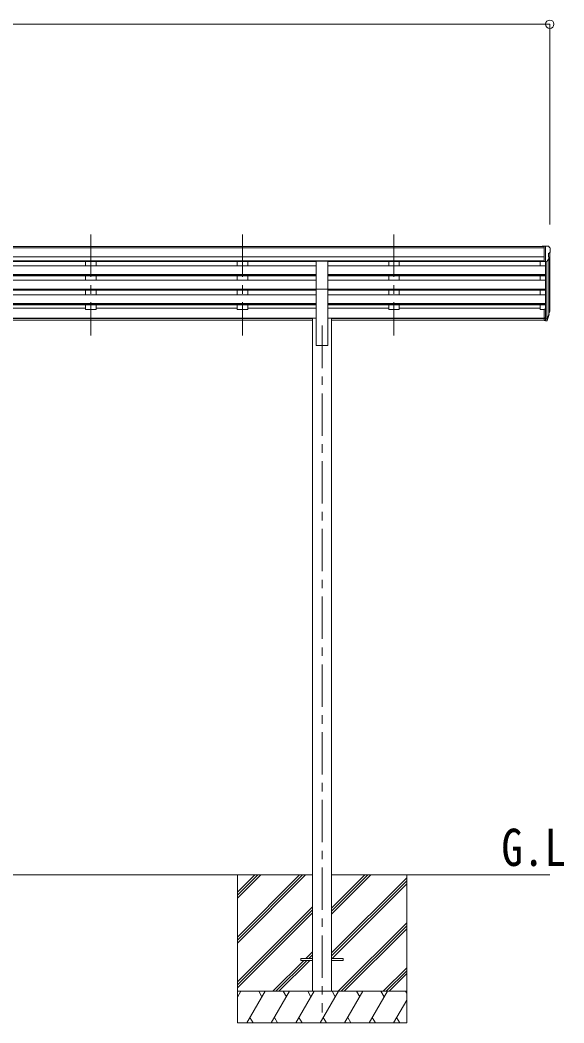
# Model space of a CAD drawing. Units: millimetres at full size, sheet at 1:40; details may follow other scales. Extents: x -11243 to 11243, y -7760 to 7760.
# Drawn here: x 4673 to 7242, y -4797 to -60 of the extents above; entities that cross this region are included whole.
import ezdxf
from ezdxf.enums import TextEntityAlignment as Align

# ---------------------------------------------------------------- set-up
doc = ezdxf.new("R2010")
doc.units = ezdxf.units.MM
doc.header["$LTSCALE"] = 40
doc.header["$PDMODE"] = 32
doc.header["$PDSIZE"] = 40
doc.linetypes.add('CHAIN1', pattern=[8, 5, -1, 1, -1])
for name, color, linetype, lineweight in [('0-0_0', 7, 'Continuous', 9), ('0-1_本体', 5, 'CHAIN1', 9), ('0-3_ELV2', 4, 'Continuous', 9), ('0-6_OTH_LINE', 6, 'Continuous', 9)]:
    doc.layers.add(name, color=color, linetype=linetype, lineweight=lineweight)
doc.layers.add('0-7_SHAPE', color=7, linetype='Continuous')
doc.styles.add('ＭＳ ゴシック', font='')
doc.styles.get('ＭＳ ゴシック').set_extended_font_data('MS Gothic')

msp = doc.modelspace()

# ---------------------------------------------------------------- linework, layer by layer
at = {"layer": '0-0_0'}
for p, q in [((3244.57, -4096.94), (6054.17, -4096.94)), ((5699.37, -4096.94), (5699.37, -4796.94)), ((5699.37, -4391.12), (5993.55, -4096.94)), ((5699.37, -4405.26), (6007.69, -4096.94)), ((5699.37, -4419.4), (6021.83, -4096.94)), ((5699.37, -4207.27), (5809.7, -4096.94)), ((5699.37, -4193.13), (5795.56, -4096.94)), ((5699.37, -4178.99), (5781.41, -4096.94)), ((6144.57, -4096.94), (7175.37, -4096.94)), ((6144.57, -4282.57), (6330.2, -4096.94)), ((6144.57, -4268.43), (6316.06, -4096.94)), ((6144.57, -4254.29), (6301.91, -4096.94)), ((6144.57, -4466.42), (6499.37, -4111.62)), ((6499.37, -4096.94), (6499.37, -4796.94)), ((6144.57, -4480.56), (6499.37, -4125.76)), ((6146.83, -4492.44), (6499.37, -4139.9)), ((5699.37, -4603.25), (6054.17, -4248.45)), ((5699.37, -4617.39), (6054.17, -4262.59)), ((5699.37, -4631.53), (6054.17, -4276.74)), ((6176.18, -4646.94), (6499.37, -4323.75)), ((6190.32, -4646.94), (6499.37, -4337.89)), ((6204.46, -4646.94), (6499.37, -4352.04)), ((6022.31, -4492.44), (6054.17, -4460.58)), ((6036.45, -4492.44), (6054.17, -4474.73)), ((6050.59, -4492.44), (6054.17, -4488.87)), ((5867.81, -4646.94), (6013.31, -4501.44)), ((5881.95, -4646.94), (6027.45, -4501.44)), ((5896.09, -4646.94), (6041.59, -4501.44)), ((6388.31, -4646.94), (6499.37, -4535.88)), ((6402.45, -4646.94), (6499.37, -4550.03)), ((6416.59, -4646.94), (6499.37, -4564.17)), ((6499.37, -4646.94), (5699.37, -4646.94)), ((5699.37, -4674.44), (5715.25, -4646.94)), ((5744.11, -4796.94), (5830.72, -4646.94)), ((5815.72, -4672.92), (5800.72, -4646.94)), ((5859.58, -4796.94), (5946.19, -4646.94)), ((5931.19, -4672.92), (5916.18, -4646.94)), ((5975.05, -4796.94), (6061.66, -4646.94)), ((6046.66, -4672.92), (6031.65, -4646.94)), ((6090.52, -4796.94), (6177.13, -4646.94)), ((6162.13, -4672.92), (6147.13, -4646.94)), ((6205.99, -4796.94), (6292.6, -4646.94)), ((6277.6, -4672.92), (6262.6, -4646.94)), ((6321.46, -4796.94), (6408.07, -4646.94)), ((6378.07, -4646.94), (6393.07, -4672.92)), ((6436.93, -4796.94), (6499.37, -4688.8)), ((6493.54, -4646.94), (6499.37, -4657.04)), ((5759.11, -4770.96), (5774.11, -4796.94)), ((5874.58, -4770.96), (5889.58, -4796.94)), ((5990.05, -4770.96), (6005.05, -4796.94)), ((6105.52, -4770.96), (6120.52, -4796.94)), ((6220.99, -4770.96), (6235.99, -4796.94)), ((6336.46, -4770.96), (6351.46, -4796.94)), ((6451.93, -4770.96), (6466.93, -4796.94)), ((5699.37, -4796.94), (6499.37, -4796.94))]:
    msp.add_line(p, q, dxfattribs=at)
at = {"layer": '0-1_本体'}
for p, q in [((5007.37, -1072.54), (5007.37, -1550.06)), ((5007.37, -1072.54), (5007.37, -1550.06)), ((5723.37, -1072.54), (5723.37, -1550.06)), ((5723.37, -1072.54), (5723.37, -1550.06)), ((6439.37, -1072.54), (6439.37, -1550.06)), ((6439.37, -1072.54), (6439.37, -1550.06)), ((6099.37, -1503.37), (6099.37, -4746.94))]:
    msp.add_line(p, q, dxfattribs=at)
at = {"layer": '0-3_ELV2'}
for p, q in [((7148.87, -1129.89), (2149.87, -1129.89)), ((7148.87, -1135.1), (2149.87, -1135.1)), ((7148.87, -1128.28), (7138.87, -1128.37)), ((7138.87, -1129.89), (7138.87, -1128.37)), ((7148.87, -1200.27), (7148.87, -1128.28)), ((7167.37, -1128.28), (7148.87, -1128.28)), ((7155.37, -1201.27), (7155.37, -1128.28)), ((7167.37, -1128.28), (7169.7, -1128.43)), ((7170.46, -1128.85), (7174.52, -1134.66)), ((7148.87, -1178.64), (2149.87, -1178.64)), ((7162.99, -1199.46), (7171.99, -1183.86)), ((7169.37, -1162.8), (7169.37, -1179.07)), ((7174.83, -1159.47), (7169.52, -1162.54)), ((7175.37, -1158.86), (7175.37, -1425.3)), ((7177.37, -1137.65), (7177.37, -1138.28)), ((7148.87, -1196.49), (2149.87, -1196.49)), ((6071.87, -1199.73), (3226.87, -1199.73)), ((6071.87, -1220.19), (3226.87, -1220.19)), ((4982.37, -1199.73), (4982.37, -1220.19)), ((5032.37, -1199.73), (5032.37, -1220.19)), ((5698.37, -1199.73), (5698.37, -1220.19)), ((5748.37, -1199.73), (5748.37, -1220.19)), ((6071.87, -1330.71), (6071.87, -1198.91)), ((6071.87, -1198.91), (6126.87, -1198.91)), ((6126.87, -1330.71), (6126.87, -1198.91)), ((7148.87, -1199.83), (6126.87, -1199.83)), ((6126.87, -1220.19), (7155.37, -1220.19)), ((6414.37, -1199.73), (6414.37, -1220.19)), ((6464.37, -1199.73), (6464.37, -1220.19)), ((7130.37, -1199.73), (7130.37, -1220.19)), ((7148.87, -1200.27), (7155.37, -1200.27)), ((7155.37, -1201.27), (7160.58, -1200.95)), ((7155.37, -1201.27), (7155.37, -1425.66)), ((7161.37, -1200.79), (7161.38, -1470.44)), ((7170.4, -1186.63), (7170.4, -1452.01)), ((6071.87, -1262.07), (3226.87, -1262.07)), ((6071.87, -1263.56), (3226.87, -1263.56)), ((6071.87, -1267.88), (3226.87, -1267.88)), ((4982.37, -1267.88), (4982.37, -1288.68)), ((5032.37, -1267.88), (5032.37, -1288.68)), ((5698.37, -1267.88), (5698.37, -1288.68)), ((5748.37, -1267.88), (5748.37, -1288.68)), ((6126.87, -1262.07), (7155.37, -1262.07)), ((6126.87, -1263.56), (7155.37, -1263.56)), ((6126.87, -1267.88), (7155.37, -1267.88)), ((6414.37, -1267.88), (6414.37, -1288.68)), ((6464.37, -1267.88), (6464.37, -1288.68)), ((7130.37, -1267.88), (7130.37, -1288.68)), ((6071.87, -1288.68), (3226.87, -1288.68)), ((6126.87, -1288.68), (7155.37, -1288.68)), ((6071.87, -1330.56), (3226.87, -1330.56)), ((6071.87, -1332.05), (3226.87, -1332.05)), ((6071.87, -1336.37), (3226.87, -1336.37)), ((6071.87, -1357.17), (3226.87, -1357.17)), ((4982.37, -1336.37), (4982.37, -1357.17)), ((5032.37, -1336.37), (5032.37, -1357.17)), ((5698.37, -1336.37), (5698.37, -1357.17)), ((5748.37, -1336.37), (5748.37, -1357.17)), ((6071.87, -1330.71), (6071.87, -1596.94)), ((6071.87, -1330.71), (6126.87, -1330.71)), ((6126.87, -1330.56), (7155.37, -1330.56)), ((6126.87, -1330.71), (6126.87, -1596.94)), ((6126.87, -1332.05), (7155.37, -1332.05)), ((6126.87, -1336.37), (7155.37, -1336.37)), ((6126.87, -1357.17), (7155.37, -1357.17)), ((6414.37, -1336.37), (6414.37, -1357.17)), ((6464.37, -1336.37), (6464.37, -1357.17)), ((7130.37, -1357.17), (7130.37, -1336.37)), ((6071.87, -1399.05), (3226.87, -1399.05)), ((6071.87, -1400.55), (3226.87, -1400.55)), ((6071.87, -1404.86), (3226.87, -1404.86)), ((4982.37, -1404.86), (4982.37, -1426.3)), ((5032.37, -1404.86), (5032.37, -1426.3)), ((5698.37, -1404.86), (5698.37, -1426.3)), ((5748.37, -1404.86), (5748.37, -1426.3)), ((6126.87, -1399.05), (7155.37, -1399.05)), ((6126.87, -1400.55), (7155.37, -1400.55)), ((6126.87, -1404.86), (7155.37, -1404.86)), ((6414.37, -1404.86), (6414.37, -1426.3)), ((6464.37, -1404.86), (6464.37, -1426.3)), ((7130.37, -1404.86), (7130.37, -1426.3)), ((6054.17, -1468.37), (3244.57, -1468.37)), ((4982.37, -1421.35), (4316.37, -1421.35)), ((5032.37, -1426.3), (4982.37, -1426.3)), ((5698.37, -1421.35), (5032.37, -1421.35)), ((5748.37, -1426.3), (5698.37, -1426.3)), ((6071.87, -1421.35), (5748.37, -1421.35)), ((6054.17, -1467.94), (6054.17, -4646.94)), ((6054.17, -1467.94), (6071.87, -1467.94)), ((6126.87, -1421.35), (6414.37, -1421.35)), ((6144.57, -1467.94), (6126.87, -1467.94)), ((6144.57, -1467.94), (6144.57, -4646.94)), ((6144.57, -1468.37), (7148.87, -1468.37)), ((6464.37, -1426.3), (6414.37, -1426.3)), ((7130.37, -1421.35), (6464.37, -1421.35)), ((7130.37, -1426.3), (7148.87, -1426.3)), ((7148.87, -1425.66), (7148.87, -1479.7)), ((7148.87, -1425.66), (7155.37, -1425.66)), ((7148.87, -1465.8), (7155.37, -1465.8)), ((7155.37, -1425.66), (7155.37, -1480.44)), ((7161.8, -1470.02), (7169.56, -1454.61)), ((7171, -1454.97), (7162.81, -1471.15)), ((7171.62, -1455.53), (7162.81, -1479.08)), ((7173.67, -1438.48), (7170.4, -1445.54)), ((7174.27, -1439.85), (7170.4, -1447.8)), ((7171.96, -1451.13), (7171.62, -1455.53)), ((6054.17, -1469.77), (3244.57, -1469.77)), ((6054.17, -1477.45), (3244.57, -1477.45)), ((6144.57, -1469.77), (7148.87, -1469.77)), ((7148.87, -1477.45), (6144.57, -1477.45)), ((7148.87, -1470.68), (7155.37, -1470.68)), ((7148.87, -1479.7), (7155.37, -1479.7)), ((7155.37, -1470.7), (7160.5, -1470.7)), ((7155.37, -1472.5), (7160.21, -1472.5)), ((7155.37, -1480.44), (7160.21, -1480.44)), ((6071.87, -1596.94), (6126.87, -1596.94)), ((5999.37, -4492.44), (5999.37, -4501.44)), ((5999.37, -4492.44), (6054.17, -4492.44)), ((6144.57, -4492.44), (6199.37, -4492.44)), ((6199.37, -4492.44), (6199.37, -4501.44)), ((5999.37, -4501.44), (6054.17, -4501.44)), ((6144.57, -4501.44), (6199.37, -4501.44))]:
    msp.add_line(p, q, dxfattribs=at)
for centre, radius, start, end in [((7169.64, -1129.42), 1, 35, 86.5), ((7174.37, -1137.65), 3, 0, 87), ((7169.67, -1162.8), 0.3, 120, 180), ((7169.67, -1179.07), 0.3, 180, 265.2833), ((7169.4, -1182.36), 3, 330, 85.2833), ((7170.46, -1155.1), 6.18, 315.00103, 354.2965), ((6975.37, -1138.28), 202, 355.05096, 0), ((7160.39, -1197.96), 3, 273.5, 330), ((7144.78, -1428.98), 30.41, 341.80266, 352.8448), ((7146.19, -1430.74), 29.53, 342.01856, 353.49194)]:
    msp.add_arc(centre, radius, start, end, dxfattribs=at)
for centre, major_axis, ratio, start_param, end_param in [((7085.45, -1431.07), (88.05, 0), 0.90356, 5.9828017, 6.0168888), ((7170.66, -1451.13), (-1.3, 0), 0.90356, 2.9359903, 4.9130961), ((7084.74, -1434.94), (89.07, 0), 0.90356, 6.0316505, 6.077583), ((7087.51, -1424.49), (-87.93, 4.42), 0.541684, 3.060334, 3.2172517), ((7086.72, -1431.17), (89.06, 1.43), 0.57596, 6.1985533, 6.3701348), ((7160.21, -1469.79), (3, 0), 0.90356, 4.712389, 5.7595865), ((7160.21, -1477.73), (-3, 0), 0.90356, 1.5707963, 2.6179939), ((7160.5, -1469.34), (1.5, 0), 0.90356, 4.712389, 5.7595865)]:
    msp.add_ellipse(centre, major_axis=major_axis, ratio=ratio, start_param=start_param, end_param=end_param, dxfattribs=at)
at = {"layer": '0-6_OTH_LINE'}
for p, q in [((2123.37, -79.89), (7175.37, -79.89)), ((7175.37, -79.89), (7175.37, -1025.3))]:
    msp.add_line(p, q, dxfattribs=at)
msp.add_point((7175.37, -79.89), dxfattribs=at)

# ---------------------------------------------------------------- texts
at = {"layer": '0-7_SHAPE', "style": 'ＭＳ ゴシック', "width": 0.85}
msp.add_text('G.L', height=176, dxfattribs=at).set_placement((6946.84, -4108.24), align=Align.BOTTOM_LEFT)

doc.saveas('drawing.dxf')
